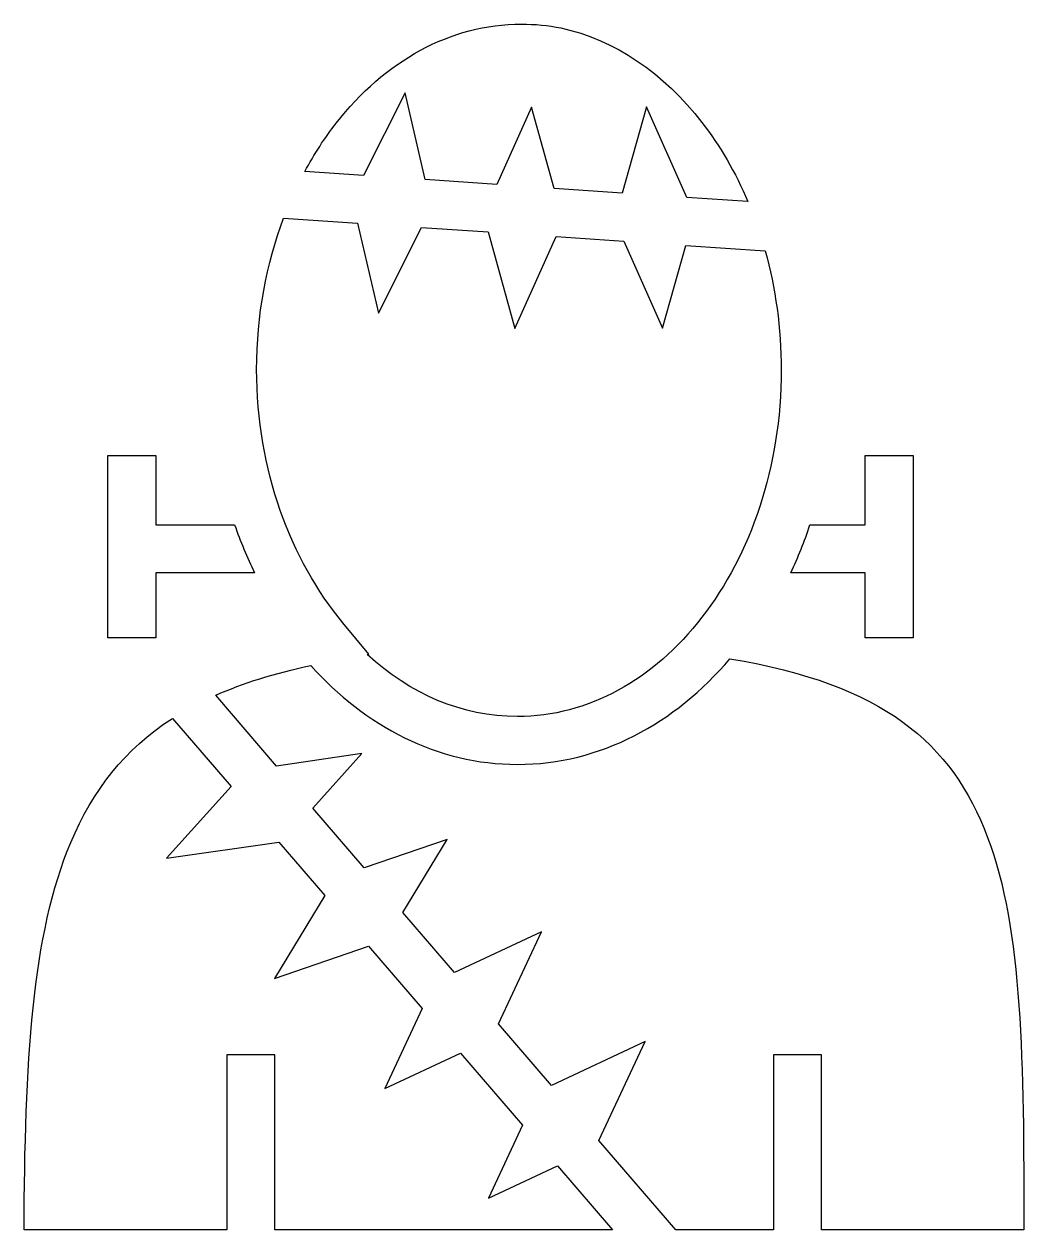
# Model space of a CAD drawing. Header units: centimetres. Extents: x -8.2 to 8.2, y -9.8 to 10.
import ezdxf

# ---------------------------------------------------------------- set-up
doc = ezdxf.new("R2010")
doc.units = ezdxf.units.CM
doc.header["$MEASUREMENT"] = 0
doc.layers.add('Layer 1', color=7, linetype='Continuous')

msp = doc.modelspace()

# ---------------------------------------------------------------- linework, layer by layer
at = {"layer": 'Layer 1'}
for points, knots in [([(-0.0409, 9.99777), (-1.21621, 9.99777), (-2.28989, 9.39198), (-3.09007, 8.36903), (-3.09007, 8.36903), (-3.27999, 8.12627), (-3.45314, 7.86006), (-3.60726, 7.57429), (-3.60726, 7.57429), (-3.60726, 7.57429), (-2.64347, 7.50893), (-2.64347, 7.50893), (-2.64347, 7.50893), (-2.64347, 7.50893), (-1.9574, 8.86505), (-1.9574, 8.86505), (-1.9574, 8.86505), (-1.9574, 8.86505), (-1.6287, 7.44003), (-1.6287, 7.44003), (-1.6287, 7.44003), (-1.6287, 7.44003), (-0.44758, 7.35991), (-0.44758, 7.35991), (-0.44758, 7.35991), (-0.44758, 7.35991), (0.12283, 8.62929), (0.12283, 8.62929), (0.12283, 8.62929), (0.12283, 8.62929), (0.49576, 7.29594), (0.49576, 7.29594), (0.49576, 7.29594), (0.49576, 7.29594), (1.61469, 7.22004), (1.61469, 7.22004), (1.61469, 7.22004), (1.61469, 7.22004), (2.0155, 8.63469), (2.0155, 8.63469), (2.0155, 8.63469), (2.0155, 8.63469), (2.67754, 7.14802), (2.67754, 7.14802), (2.67754, 7.14802), (2.67754, 7.14802), (3.68228, 7.07979), (3.68228, 7.07979), (3.68228, 7.07979), (3.47764, 7.5616), (3.2221, 7.99947), (2.92646, 8.38008), (2.92646, 8.38008), (2.29537, 9.19274), (1.4938, 9.74185), (0.60659, 9.93536), (0.60659, 9.93536), (0.39508, 9.97647), (0.17901, 9.99777), (-0.04077, 9.99777), (-0.04077, 9.99777), (-0.04077, 9.99777), (-0.0409, 9.99777), (-0.0409, 9.99777)], [0, 0, 0, 0, 0.05882353, 0.05882353, 0.05882353, 0.05882353, 0.11764706, 0.11764706, 0.11764706, 0.11764706, 0.17647059, 0.17647059, 0.17647059, 0.17647059, 0.23529412, 0.23529412, 0.23529412, 0.23529412, 0.29411765, 0.29411765, 0.29411765, 0.29411765, 0.35294118, 0.35294118, 0.35294118, 0.35294118, 0.41176471, 0.41176471, 0.41176471, 0.41176471, 0.47058824, 0.47058824, 0.47058824, 0.47058824, 0.52941176, 0.52941176, 0.52941176, 0.52941176, 0.58823529, 0.58823529, 0.58823529, 0.58823529, 0.64705882, 0.64705882, 0.64705882, 0.64705882, 0.70588235, 0.70588235, 0.70588235, 0.70588235, 0.76470588, 0.76470588, 0.76470588, 0.76470588, 0.82352941, 0.82352941, 0.82352941, 0.82352941, 0.88235294, 0.88235294, 0.88235294, 0.88235294, 1, 1, 1, 1]), ([(-3.95578, 6.8076), (-4.23818, 6.05726), (-4.39863, 5.21196), (-4.39863, 4.31695), (-4.39863, 4.31695), (-4.39863, 2.66515), (-3.83476, 1.18134), (-2.97942, 0.15021), (-2.97942, 0.15021), (-2.97942, 0.15021), (-2.55247, -0.365), (-2.55247, -0.365), (-2.55247, -0.365), (-2.55247, -0.365), (-2.58102, -0.37036), (-2.58102, -0.37036), (-2.58102, -0.37036), (-1.8726, -1.01966), (-1.02165, -1.38872), (-0.10926, -1.38872), (-0.10926, -1.38872), (1.06065, -1.38872), (2.12935, -0.78213), (2.92633, 0.24411), (2.92633, 0.24411), (3.7233, 1.27031), (4.22987, 2.71178), (4.22987, 4.31214), (4.22987, 4.31214), (4.22987, 5.00116), (4.13575, 5.66067), (3.96518, 6.27029), (3.96518, 6.27029), (3.96518, 6.27029), (2.66109, 6.35872), (2.66109, 6.35872), (2.66109, 6.35872), (2.66109, 6.35872), (2.27559, 4.99804), (2.27559, 4.99804), (2.27559, 4.99804), (2.27559, 4.99804), (1.63885, 6.42796), (1.63885, 6.42796), (1.63885, 6.42796), (1.63885, 6.42796), (0.52874, 6.50331), (0.52874, 6.50331), (0.52874, 6.50331), (0.52874, 6.50331), (-0.14974, 4.99357), (-0.14974, 4.99357), (-0.14974, 4.99357), (-0.14974, 4.99357), (-0.59326, 6.57938), (-0.59326, 6.57938), (-0.59326, 6.57938), (-0.59326, 6.57938), (-1.68469, 6.65347), (-1.68469, 6.65347), (-1.68469, 6.65347), (-1.68469, 6.65347), (-2.39699, 5.24561), (-2.39699, 5.24561), (-2.39699, 5.24561), (-2.39699, 5.24561), (-2.73821, 6.72495), (-2.73821, 6.72495), (-2.73821, 6.72495), (-2.73821, 6.72495), (-3.95581, 6.8076), (-3.95581, 6.8076), (-3.95581, 6.8076), (-3.95581, 6.8076), (-3.95578, 6.8076), (-3.95578, 6.8076)], [0, 0, 0, 0, 0.05, 0.05, 0.05, 0.05, 0.1, 0.1, 0.1, 0.1, 0.15, 0.15, 0.15, 0.15, 0.2, 0.2, 0.2, 0.2, 0.25, 0.25, 0.25, 0.25, 0.3, 0.3, 0.3, 0.3, 0.35, 0.35, 0.35, 0.35, 0.4, 0.4, 0.4, 0.4, 0.45, 0.45, 0.45, 0.45, 0.5, 0.5, 0.5, 0.5, 0.55, 0.55, 0.55, 0.55, 0.6, 0.6, 0.6, 0.6, 0.65, 0.65, 0.65, 0.65, 0.7, 0.7, 0.7, 0.7, 0.75, 0.75, 0.75, 0.75, 0.8, 0.8, 0.8, 0.8, 0.85, 0.85, 0.85, 0.85, 0.9, 0.9, 0.9, 0.9, 1, 1, 1, 1]), ([(-6.84702, 2.9017), (-6.84702, 2.9017), (-6.84702, -0.09358), (-6.84702, -0.09358), (-6.84702, -0.09358), (-6.84702, -0.09358), (-6.05899, -0.09357), (-6.05899, -0.09357), (-6.05899, -0.09357), (-6.05899, -0.09357), (-6.05899, 0.97518), (-6.05899, 0.97518), (-6.05899, 0.97518), (-6.05899, 0.97518), (-4.43375, 0.97518), (-4.43375, 0.97518), (-4.43375, 0.97518), (-4.55659, 1.22734), (-4.6661, 1.49047), (-4.76097, 1.76322), (-4.76097, 1.76322), (-4.76097, 1.76322), (-6.05899, 1.76321), (-6.05899, 1.76321), (-6.05899, 1.76321), (-6.05899, 1.76321), (-6.05899, 2.90175), (-6.05899, 2.90175), (-6.05899, 2.90175), (-6.05899, 2.90175), (-6.84707, 2.90175), (-6.84707, 2.90175), (-6.84707, 2.90175), (-6.84707, 2.90175), (-6.84702, 2.9017), (-6.84702, 2.9017)], [0, 0, 0, 0, 0.1, 0.1, 0.1, 0.1, 0.2, 0.2, 0.2, 0.2, 0.3, 0.3, 0.3, 0.3, 0.4, 0.4, 0.4, 0.4, 0.5, 0.5, 0.5, 0.5, 0.6, 0.6, 0.6, 0.6, 0.7, 0.7, 0.7, 0.7, 0.8, 0.8, 0.8, 0.8, 1, 1, 1, 1]), ([(5.60965, 2.9017), (5.60965, 2.9017), (5.60965, 1.76316), (5.60965, 1.76316), (5.60965, 1.76316), (5.60965, 1.76316), (4.70316, 1.76317), (4.70316, 1.76317), (4.70316, 1.76317), (4.6125, 1.49064), (4.50729, 1.22755), (4.38829, 0.97513), (4.38829, 0.97513), (4.38829, 0.97513), (5.60969, 0.97513), (5.60969, 0.97513), (5.60969, 0.97513), (5.60969, 0.97513), (5.60969, -0.09358), (5.60969, -0.09358), (5.60969, -0.09358), (5.60969, -0.09358), (6.39781, -0.09357), (6.39781, -0.09357), (6.39781, -0.09357), (6.39781, -0.09357), (6.39781, 2.90175), (6.39781, 2.90175), (6.39781, 2.90175), (6.39781, 2.90175), (5.60969, 2.90175), (5.60969, 2.90175), (5.60969, 2.90175), (5.60969, 2.90175), (5.60965, 2.9017), (5.60965, 2.9017)], [0, 0, 0, 0, 0.1, 0.1, 0.1, 0.1, 0.2, 0.2, 0.2, 0.2, 0.3, 0.3, 0.3, 0.3, 0.4, 0.4, 0.4, 0.4, 0.5, 0.5, 0.5, 0.5, 0.6, 0.6, 0.6, 0.6, 0.7, 0.7, 0.7, 0.7, 0.8, 0.8, 0.8, 0.8, 1, 1, 1, 1]), ([(3.38643, -0.43905), (2.48235, -1.50371), (1.25163, -2.17679), (-0.10917, -2.17679), (-0.10917, -2.17679), (-1.42228, -2.17679), (-2.61437, -1.55005), (-3.50863, -0.54953), (-3.50863, -0.54953), (-4.10699, -0.67814), (-4.62355, -0.84083), (-5.07222, -1.0391), (-5.07222, -1.0391), (-5.07222, -1.0391), (-4.07001, -2.20344), (-4.07001, -2.20344), (-4.07001, -2.20344), (-4.07001, -2.20344), (-2.66717, -1.99985), (-2.66717, -1.99985), (-2.66717, -1.99985), (-2.66717, -1.99985), (-3.47287, -2.89718), (-3.47287, -2.89718), (-3.47287, -2.89718), (-3.47287, -2.89718), (-2.62972, -3.87674), (-2.62972, -3.87674), (-2.62972, -3.87674), (-2.62972, -3.87674), (-1.26694, -3.40918), (-1.26694, -3.40918), (-1.26694, -3.40918), (-1.26694, -3.40918), (-1.99666, -4.61223), (-1.99666, -4.61223), (-1.99666, -4.61223), (-1.99666, -4.61223), (-1.14655, -5.5998), (-1.14655, -5.5998), (-1.14655, -5.5998), (-1.14655, -5.5998), (0.2875, -4.92849), (0.2875, -4.92849), (0.2875, -4.92849), (0.2875, -4.92849), (-0.42134, -6.44245), (-0.42134, -6.44245), (-0.42134, -6.44245), (-0.42134, -6.44245), (0.45061, -7.45562), (0.45061, -7.45562), (0.45061, -7.45562), (0.45061, -7.45562), (1.99101, -6.73438), (1.99101, -6.73438), (1.99101, -6.73438), (1.99101, -6.73438), (1.22963, -8.36067), (1.22963, -8.36067), (1.22963, -8.36067), (1.22963, -8.36067), (2.49585, -9.83174), (2.49585, -9.83174), (2.49585, -9.83174), (2.49585, -9.83174), (4.10488, -9.83176), (4.10488, -9.83176), (4.10488, -9.83176), (4.10488, -9.83176), (4.10488, -6.95118), (4.10488, -6.95118), (4.10488, -6.95118), (4.10488, -6.95118), (4.89288, -6.95118), (4.89288, -6.95118), (4.89288, -6.95118), (4.89288, -6.95118), (4.89288, -9.83176), (4.89288, -9.83176), (4.89288, -9.83176), (4.89288, -9.83176), (8.22162, -9.83176), (8.22162, -9.83176), (8.22162, -9.83176), (8.22099, -7.07802), (8.20214, -4.89208), (7.62461, -3.3761), (7.62461, -3.3761), (7.0292, -1.8131), (5.91373, -0.86373), (3.38652, -0.4391), (3.38652, -0.4391), (3.38652, -0.4391), (3.38643, -0.43905), (3.38643, -0.43905)], [0, 0, 0, 0, 0.04, 0.04, 0.04, 0.04, 0.08, 0.08, 0.08, 0.08, 0.12, 0.12, 0.12, 0.12, 0.16, 0.16, 0.16, 0.16, 0.2, 0.2, 0.2, 0.2, 0.24, 0.24, 0.24, 0.24, 0.28, 0.28, 0.28, 0.28, 0.32, 0.32, 0.32, 0.32, 0.36, 0.36, 0.36, 0.36, 0.4, 0.4, 0.4, 0.4, 0.44, 0.44, 0.44, 0.44, 0.48, 0.48, 0.48, 0.48, 0.52, 0.52, 0.52, 0.52, 0.56, 0.56, 0.56, 0.56, 0.6, 0.6, 0.6, 0.6, 0.64, 0.64, 0.64, 0.64, 0.68, 0.68, 0.68, 0.68, 0.72, 0.72, 0.72, 0.72, 0.76, 0.76, 0.76, 0.76, 0.8, 0.8, 0.8, 0.8, 0.84, 0.84, 0.84, 0.84, 0.88, 0.88, 0.88, 0.88, 0.92, 0.92, 0.92, 0.92, 1, 1, 1, 1]), ([(-5.78426, -1.41921), (-6.57373, -1.927), (-7.09155, -2.60021), (-7.45706, -3.46039), (-7.45706, -3.46039), (-8.09245, -4.9555), (-8.21355, -7.09544), (-8.22401, -9.83172), (-8.22401, -9.83172), (-8.22401, -9.83172), (-4.88883, -9.83171), (-4.88883, -9.83171), (-4.88883, -9.83171), (-4.88883, -9.83171), (-4.88883, -6.95113), (-4.88883, -6.95113), (-4.88883, -6.95113), (-4.88883, -6.95113), (-4.10083, -6.95114), (-4.10083, -6.95114), (-4.10083, -6.95114), (-4.10083, -6.95114), (-4.10083, -9.83172), (-4.10083, -9.83172), (-4.10083, -9.83172), (-4.10083, -9.83172), (1.45648, -9.83171), (1.45648, -9.83171), (1.45648, -9.83171), (1.45648, -9.83171), (0.55088, -8.77962), (0.55088, -8.77962), (0.55088, -8.77962), (0.55088, -8.77962), (-0.58706, -9.31245), (-0.58706, -9.31245), (-0.58706, -9.31245), (-0.58706, -9.31245), (-0.02454, -8.11108), (-0.02454, -8.11108), (-0.02454, -8.11108), (-0.02454, -8.11108), (-1.04635, -6.92393), (-1.04635, -6.92393), (-1.04635, -6.92393), (-1.04635, -6.92393), (-2.29064, -7.50644), (-2.29064, -7.50644), (-2.29064, -7.50644), (-2.29064, -7.50644), (-1.67558, -6.19278), (-1.67558, -6.19278), (-1.67558, -6.19278), (-1.67558, -6.19278), (-2.55984, -5.16548), (-2.55984, -5.16548), (-2.55984, -5.16548), (-2.55984, -5.16548), (-4.10656, -5.69612), (-4.10656, -5.69612), (-4.10656, -5.69612), (-4.10656, -5.69612), (-3.2783, -4.33072), (-3.2783, -4.33072), (-3.2783, -4.33072), (-3.2783, -4.33072), (-4.03387, -3.45291), (-4.03387, -3.45291), (-4.03387, -3.45291), (-4.03387, -3.45291), (-5.88125, -3.72097), (-5.88125, -3.72097), (-5.88125, -3.72097), (-5.88125, -3.72097), (-4.8203, -2.5393), (-4.8203, -2.5393), (-4.8203, -2.5393), (-4.8203, -2.5393), (-5.78434, -1.41915), (-5.78434, -1.41915), (-5.78434, -1.41915), (-5.78434, -1.41915), (-5.78426, -1.41921), (-5.78426, -1.41921)], [0, 0, 0, 0, 0.04545455, 0.04545455, 0.04545455, 0.04545455, 0.09090909, 0.09090909, 0.09090909, 0.09090909, 0.13636364, 0.13636364, 0.13636364, 0.13636364, 0.18181818, 0.18181818, 0.18181818, 0.18181818, 0.22727273, 0.22727273, 0.22727273, 0.22727273, 0.27272727, 0.27272727, 0.27272727, 0.27272727, 0.31818182, 0.31818182, 0.31818182, 0.31818182, 0.36363636, 0.36363636, 0.36363636, 0.36363636, 0.40909091, 0.40909091, 0.40909091, 0.40909091, 0.45454545, 0.45454545, 0.45454545, 0.45454545, 0.5, 0.5, 0.5, 0.5, 0.54545455, 0.54545455, 0.54545455, 0.54545455, 0.59090909, 0.59090909, 0.59090909, 0.59090909, 0.63636364, 0.63636364, 0.63636364, 0.63636364, 0.68181818, 0.68181818, 0.68181818, 0.68181818, 0.72727273, 0.72727273, 0.72727273, 0.72727273, 0.77272727, 0.77272727, 0.77272727, 0.77272727, 0.81818182, 0.81818182, 0.81818182, 0.81818182, 0.86363636, 0.86363636, 0.86363636, 0.86363636, 0.90909091, 0.90909091, 0.90909091, 0.90909091, 1, 1, 1, 1])]:
    msp.add_open_spline(points, degree=3, knots=knots, dxfattribs=at)

doc.saveas('drawing.dxf')
